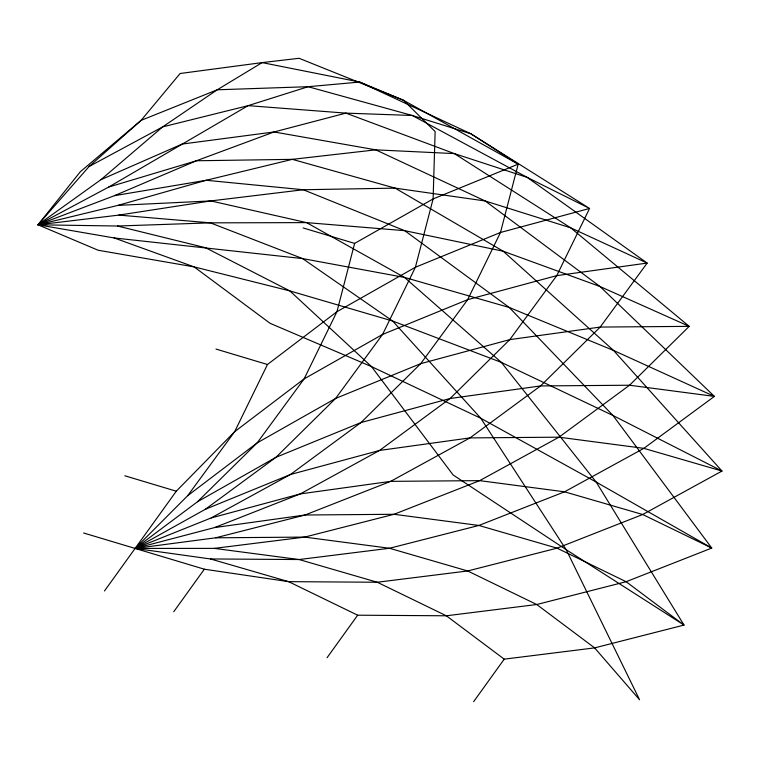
<?xml version="1.0" encoding="UTF-8"?>
<svg xmlns="http://www.w3.org/2000/svg" width="760" height="760" viewBox="0 0 760 760"><rect width="100%" height="100%" fill="white"/><g stroke="black" fill="none" stroke-linecap="round" stroke-linejoin="round"><path stroke-width="1.14" d="M197.486 501.761L275.947 457.311L361.019 422.531L450.119 398.497L540.55 385.938L629.536 385.225L714.4 396.397L613.548 350.445L509.257 307.467L404.51 277.428L302.632 258.599L114.123 237.946L38 224.798L89.11 166.497L141.123 120.355L180.101 73.502L262.133 62.605L359.774 82.052L470.81 133.732L518.178 164.16L433.105 198.939L354.635 243.399L336.937 311.714L304.114 378.898L257.155 442.899L197.486 501.761L135.109 548.425L210.444 558.952L299.117 559.54L389.519 548.264L478.895 525.454L564.538 491.815L643.843 448.352L714.4 396.397L599.963 286.491L485.193 200.972L375.725 149.843L274.056 131.964L182.143 144.058L100.956 179.664L38 224.798L98.135 250.24L194.132 266.893L289.854 290.918L392.683 321.043L501.344 362.377L612.987 415.501L722 471.048L642.694 514.51L557.052 548.159L467.675 570.969L377.273 582.245L288.601 581.647L204.345 569.202L83.619 532.988M187.682 495.691L257.155 442.899L335.616 398.44L420.688 363.66L509.789 339.625L600.21 327.066L689.206 326.363L599.963 286.491L503.253 251.237L404.728 230.679L306.555 222.613L210.387 222.851L117.534 226.024L38 224.798L108.765 187.017L196.412 160.768L292.334 159.353L395.143 188.138L503.253 251.237L613.548 350.445L722 471.048L643.843 448.352L558.98 437.18L469.993 437.893L379.563 450.452L290.462 474.487L205.39 509.267L135.109 548.425L214.624 527.563L300.267 493.914L379.563 450.452L450.119 398.497L509.789 339.625L556.747 275.633L589.579 208.449L500.479 232.484L415.397 267.263L336.937 311.714L267.473 364.505L234.65 431.69L187.682 495.691L135.109 548.425L214.254 548.378L304.655 537.101L394.031 514.292L479.683 480.643L558.98 437.18L629.536 385.225L689.206 326.363L570.731 227.848L454.337 153.596L345.895 113.126L248.14 105.649L162.668 126.891L89.11 166.497M104.481 590.976L176.291 491.207L234.65 431.69L304.114 378.898L382.574 334.438L467.647 299.668L556.747 275.633L647.168 263.074L600.21 327.066L540.55 385.938L469.993 437.893L390.688 481.355L305.045 515.005L215.659 537.804L135.109 548.425L211.156 517.95L300.267 493.914L390.688 481.355L479.683 480.643L564.538 491.815L642.694 514.51L711.769 548.055L626.116 581.704L536.74 604.514L446.338 615.79L357.666 615.201L288.601 581.647L210.444 558.952M173.726 611.753L204.345 569.202M327.047 657.742L357.666 615.201M473.603 701.708L504.231 659.158L594.624 647.881L684.01 625.072L596.201 482.077L501.344 362.377L404.51 277.428L306.555 222.613L210.833 200.925L117.971 205.38L38 224.798L80.341 171.713L141.123 120.355L217.236 89.794L262.133 62.605L299.079 58.292L403.474 100.254L518.178 164.16L500.479 232.484L467.647 299.668L420.688 363.66L361.019 422.531L290.462 474.487L211.156 517.95M100.956 179.664L162.668 126.891L217.236 89.794L308.113 86.706L359.774 82.052L403.474 100.254L435.138 131.556L433.105 198.939L415.397 267.263L382.574 334.438L335.616 398.44L275.947 457.311L205.39 509.267M108.765 187.017L248.14 105.649L308.113 86.706L412.272 115.482L470.81 133.732L589.579 208.449L527.193 177.384L412.272 115.482L345.895 113.126L274.056 131.964L196.412 160.768L114.484 195.652L38 224.798L118.845 215.099L210.833 200.925L303.249 189.743L395.143 188.138L485.193 200.972L570.731 227.848L647.168 263.074L527.193 177.384L454.337 153.596L375.725 149.843L292.334 159.353L206.207 180.272L117.971 205.38M114.484 195.652L206.207 180.272L303.249 189.743L404.728 230.679L509.257 307.467L612.987 415.501L711.769 548.055L596.201 482.077L480.814 418.285L371.526 366.615L270.056 323.304L194.132 266.893L114.123 237.946M214.624 527.563L305.045 515.005L394.031 514.292L478.895 525.454L557.052 548.159L626.116 581.704L684.01 625.072L566.181 549.67L453.131 474.981L371.526 366.615L289.854 290.918L205.542 247.712L117.534 226.024M215.659 537.804L304.655 537.101L389.519 548.264L467.675 570.969L536.74 604.514L594.624 647.881L639.568 699.76L566.181 549.67L480.814 418.285L392.683 321.043L302.632 258.599L210.387 222.851L118.845 215.099M214.254 548.378L299.117 559.54L377.273 582.245L446.338 615.79L504.231 659.158M303.154 227.952L354.635 243.399M215.992 349.068L267.473 364.505M124.802 475.769L176.291 491.207"/></g></svg>
